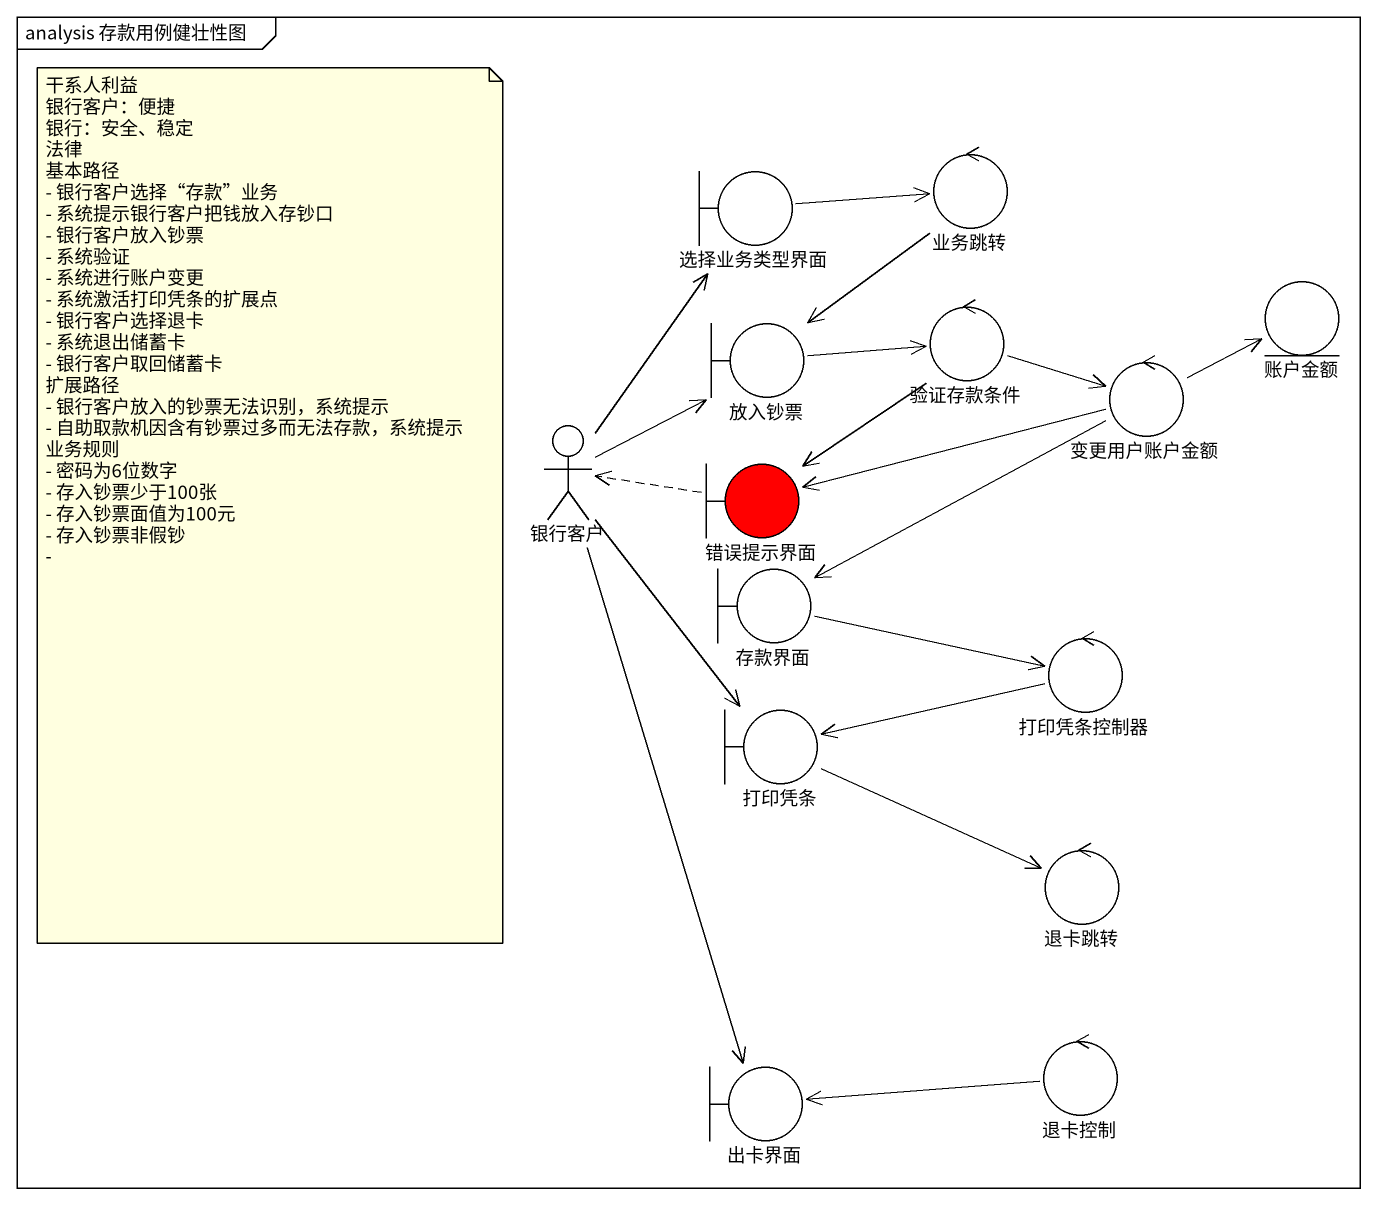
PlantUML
@startuml
mainframe analysis 存款用例健壮性图
control 业务跳转
boundary 选择业务类型界面
control 验证存款条件
entity 账户金额
boundary 放入钞票
control 变更用户账户金额
actor 银行客户
boundary 错误提示界面 #FF0000
boundary 存款界面
control 打印凭条控制器
boundary 打印凭条
control 退卡跳转
boundary 出卡界面
control 退卡控制
业务跳转 --> 放入钞票
选择业务类型界面 -right-> 业务跳转
验证存款条件 -right-> 变更用户账户金额
验证存款条件 --> 错误提示界面
放入钞票 -right-> 验证存款条件
变更用户账户金额 -right-> 账户金额
变更用户账户金额 -left-> 错误提示界面
变更用户账户金额 -left-> 存款界面
银行客户 -up-> 选择业务类型界面
银行客户 -up-> 放入钞票
银行客户 --> 打印凭条
银行客户 --> 出卡界面
错误提示界面 .left.> 银行客户
存款界面 -right-> 打印凭条控制器
打印凭条控制器 -left-> 打印凭条
打印凭条 -right-> 退卡跳转
退卡控制 -left-> 出卡界面
note as N1
  干系人利益
  银行客户：便捷
  银行：安全、稳定
  法律
  基本路径
  - 银行客户选择“存款”业务
  - 系统提示银行客户把钱放入存钞口
  - 银行客户放入钞票
  - 系统验证
  - 系统进行账户变更
  - 系统激活打印凭条的扩展点
  - 银行客户选择退卡
  - 系统退出储蓄卡
  - 银行客户取回储蓄卡
  扩展路径
  - 银行客户放入的钞票无法识别，系统提示
  - 自助取款机因含有钞票过多而无法存款，系统提示
  业务规则
  - 密码为6位数字
  - 存入钞票少于100张
  - 存入钞票面值为100元
  - 存入钞票非假钞
  -
end note
@enduml
